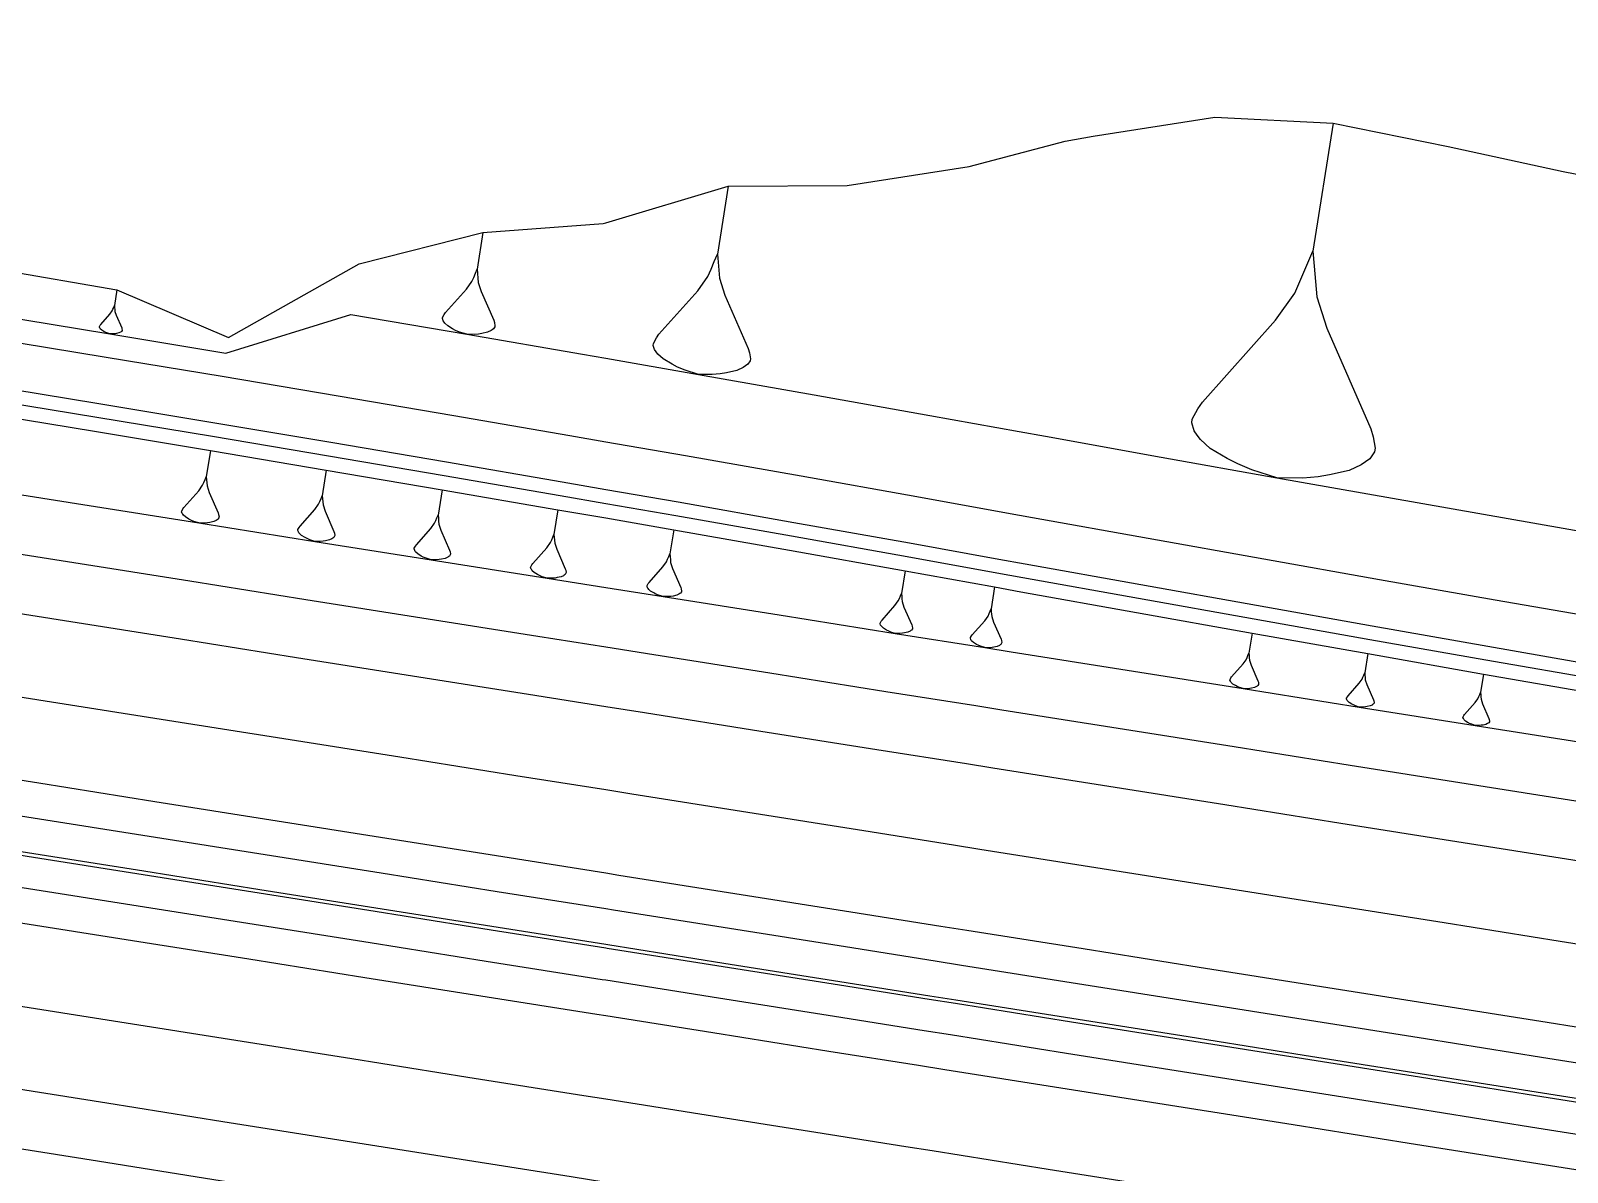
# Model space of a CAD drawing. Extents: x 384551 to 386632, y 802806 to 803252.
# Drawn here: x 384675.5 to 384740.9, y 802904.7 to 802953.3 of the extents above; entities that cross this region are included whole.
import ezdxf

# ---------------------------------------------------------------- set-up
doc = ezdxf.new("R2010")
doc.units = 0
doc.layers.get('0').update_dxf_attribs({"linetype": 'CONTINUOUS'})

msp = doc.modelspace()

# ---------------------------------------------------------------- linework, layer by layer
at = {"color": 7}
for p, q in [((384730.9523, 802949.4027), (384730.0883, 802943.9574)), ((384705.2134, 802946.7174), (384704.7549, 802943.8276)), ((384694.7751, 802944.743), (384694.5273, 802943.1815)), ((384704.485, 802943.1932), (384704.6199, 802943.5104)), ((384704.6199, 802943.5104), (384704.7549, 802943.8276)), ((384704.7549, 802943.8276), (384704.7851, 802943.4842)), ((384704.7851, 802943.4842), (384704.8152, 802943.1408)), ((384729.8339, 802943.3598), (384730.0883, 802943.9574)), ((384730.0883, 802943.9574), (384730.1451, 802943.3104)), ((384694.3085, 802942.6673), (384694.3814, 802942.8387)), ((384694.3814, 802942.8387), (384694.4543, 802943.0101)), ((384694.4543, 802943.0101), (384694.5273, 802943.1815)), ((384694.5273, 802943.1815), (384694.5436, 802942.9959)), ((384694.5436, 802942.9959), (384694.5599, 802942.8104)), ((384694.5599, 802942.8104), (384694.5762, 802942.6248)), ((384703.9149, 802942.268), (384704.35, 802942.8761)), ((384704.35, 802942.8761), (384704.485, 802943.1932)), ((384704.8152, 802943.1408), (384704.8454, 802942.7975)), ((384729.5796, 802942.7621), (384729.8339, 802943.3598)), ((384730.1451, 802943.3104), (384730.2019, 802942.6634)), ((384679.2015, 802942.3113), (384679.094, 802941.6338)), ((384693.1825, 802941.3366), (384694.0734, 802942.3387)), ((384694.0734, 802942.3387), (384694.3085, 802942.6673)), ((384694.5762, 802942.6248), (384694.698, 802942.2396)), ((384694.698, 802942.2396), (384695.2349, 802941.0109)), ((384702.2663, 802940.4134), (384703.9149, 802942.268)), ((384704.8454, 802942.7975), (384705.0708, 802942.0845)), ((384728.5055, 802941.0186), (384729.3253, 802942.1645)), ((384729.3253, 802942.1645), (384729.5796, 802942.7621)), ((384730.2019, 802942.6634), (384730.2588, 802942.0164)), ((384679.0307, 802941.4851), (384679.0624, 802941.5594)), ((384679.0624, 802941.5594), (384679.094, 802941.6338)), ((384679.094, 802941.6338), (384679.1011, 802941.5533)), ((384679.1011, 802941.5533), (384679.1082, 802941.4728)), ((384705.0708, 802942.0845), (384706.0643, 802939.8108)), ((384730.2588, 802942.0164), (384730.6836, 802940.673)), ((384678.5106, 802940.8333), (384678.8971, 802941.2681)), ((384678.8971, 802941.2681), (384678.9991, 802941.4107)), ((384678.9991, 802941.4107), (384679.0307, 802941.4851)), ((384679.1082, 802941.4728), (384679.1152, 802941.3923)), ((384679.1152, 802941.3923), (384679.1681, 802941.2251)), ((384679.1681, 802941.2251), (384679.401, 802940.6921)), ((384693.0508, 802941.083), (384693.0579, 802941.1276)), ((384693.0813, 802940.9867), (384693.0508, 802941.083)), ((384693.0579, 802941.1276), (384693.1237, 802941.2544)), ((384693.1188, 802940.935), (384693.0813, 802940.9867)), ((384693.1563, 802940.8833), (384693.1188, 802940.935)), ((384693.1237, 802941.2544), (384693.1825, 802941.3366)), ((384693.276, 802940.7728), (384693.1563, 802940.8833)), ((384695.2349, 802941.0109), (384695.2653, 802940.9146)), ((384695.2653, 802940.9146), (384695.2887, 802940.7737)), ((384725.399, 802937.5241), (384728.5055, 802941.0186)), ((384678.4535, 802940.7234), (384678.4565, 802940.7427)), ((384678.4667, 802940.6816), (384678.4535, 802940.7234)), ((384678.4565, 802940.7427), (384678.4851, 802940.7977)), ((384678.483, 802940.6591), (384678.4667, 802940.6816)), ((384678.4992, 802940.6367), (384678.483, 802940.6591)), ((384678.4851, 802940.7977), (384678.5106, 802940.8333)), ((384678.5512, 802940.5888), (384678.4992, 802940.6367)), ((384678.6418, 802940.5347), (384678.5512, 802940.5888)), ((384678.6968, 802940.5061), (384678.6418, 802940.5347)), ((384678.7712, 802940.4745), (384678.6968, 802940.5061)), ((384678.9036, 802940.4336), (384678.7712, 802940.4745)), ((384679.0422, 802940.4315), (384678.9036, 802940.4336)), ((384679.1227, 802940.4386), (384679.0422, 802940.4315)), ((384679.1838, 802940.4487), (384679.1227, 802940.4386)), ((384679.2867, 802940.4721), (384679.1838, 802940.4487)), ((384679.3509, 802940.5016), (384679.2867, 802940.4721)), ((384679.3734, 802940.5179), (384679.3509, 802940.5016)), ((384679.3958, 802940.5341), (384679.3734, 802940.5179)), ((384679.4213, 802940.5698), (384679.3958, 802940.5341)), ((384679.401, 802940.6921), (384679.4142, 802940.6503)), ((384679.4142, 802940.6503), (384679.4244, 802940.5891)), ((384679.4244, 802940.5891), (384679.4213, 802940.5698)), ((384693.4849, 802940.6482), (384693.276, 802940.7728)), ((384693.6117, 802940.5824), (384693.4849, 802940.6482)), ((384693.7831, 802940.5094), (384693.6117, 802940.5824)), ((384694.0883, 802940.4152), (384693.7831, 802940.5094)), ((384694.4077, 802940.4103), (384694.0883, 802940.4152)), ((384694.5933, 802940.4266), (384694.4077, 802940.4103)), ((384694.7342, 802940.45), (384694.5933, 802940.4266)), ((384694.9714, 802940.5038), (384694.7342, 802940.45)), ((384695.1195, 802940.5718), (384694.9714, 802940.5038)), ((384695.1711, 802940.6093), (384695.1195, 802940.5718)), ((384695.2228, 802940.6469), (384695.1711, 802940.6093)), ((384695.2816, 802940.729), (384695.2228, 802940.6469)), ((384695.2887, 802940.7737), (384695.2816, 802940.729)), ((384702.0357, 802940.0268), (384702.1576, 802940.2614)), ((384702.1576, 802940.2614), (384702.2663, 802940.4134)), ((384730.6836, 802940.673), (384732.5557, 802936.3885)), ((384702.0226, 802939.9442), (384702.0357, 802940.0268)), ((384702.079, 802939.766), (384702.0226, 802939.9442)), ((384702.1484, 802939.6704), (384702.079, 802939.766)), ((384702.2179, 802939.5747), (384702.1484, 802939.6704)), ((384702.4394, 802939.3702), (384702.2179, 802939.5747)), ((384706.0643, 802939.8108), (384706.1207, 802939.6326)), ((384706.1207, 802939.6326), (384706.164, 802939.3718)), ((384702.826, 802939.1396), (384702.4394, 802939.3702)), ((384703.0606, 802939.0177), (384702.826, 802939.1396)), ((384703.3778, 802938.8828), (384703.0606, 802939.0177)), ((384703.9426, 802938.7085), (384703.3778, 802938.8828)), ((384705.8508, 802938.9982), (384705.5769, 802938.8724)), ((384705.9464, 802939.0677), (384705.8508, 802938.9982)), ((384706.0421, 802939.1372), (384705.9464, 802939.0677)), ((384706.1509, 802939.2892), (384706.0421, 802939.1372)), ((384706.164, 802939.3718), (384706.1509, 802939.2892)), ((384704.5337, 802938.6994), (384703.9426, 802938.7085)), ((384704.877, 802938.7295), (384704.5337, 802938.6994)), ((384705.1378, 802938.7728), (384704.877, 802938.7295)), ((384705.5769, 802938.8724), (384705.1378, 802938.7728)), ((384724.9644, 802936.7956), (384725.1941, 802937.2376)), ((384725.1941, 802937.2376), (384725.399, 802937.5241)), ((384724.9398, 802936.64), (384724.9644, 802936.7956)), ((384725.046, 802936.3042), (384724.9398, 802936.64)), ((384725.1769, 802936.1239), (384725.046, 802936.3042)), ((384732.5557, 802936.3885), (384732.6619, 802936.0527)), ((384725.3077, 802935.9436), (384725.1769, 802936.1239)), ((384725.7251, 802935.5584), (384725.3077, 802935.9436)), ((384732.6619, 802936.0527), (384732.7434, 802935.5613)), ((384683.1779, 802935.4661), (384683.0014, 802934.3539)), ((384726.4536, 802935.1238), (384725.7251, 802935.5584)), ((384726.8957, 802934.8942), (384726.4536, 802935.1238)), ((384732.3335, 802934.9883), (384732.1532, 802934.8574)), ((384732.5138, 802935.1192), (384732.3335, 802934.9883)), ((384732.7187, 802935.4057), (384732.5138, 802935.1192)), ((384732.7434, 802935.5613), (384732.7187, 802935.4057)), ((384682.9495, 802934.2319), (384683.0014, 802934.3539)), ((384683.0014, 802934.3539), (384683.013, 802934.2218)), ((384688.1089, 802934.6369), (384687.935, 802933.5412)), ((384727.4933, 802934.6399), (384726.8957, 802934.8942)), ((384728.5577, 802934.3115), (384727.4933, 802934.6399)), ((384729.6714, 802934.2942), (384728.5577, 802934.3115)), ((384730.3184, 802934.3511), (384729.6714, 802934.2942)), ((384730.8099, 802934.4326), (384730.3184, 802934.3511)), ((384731.6371, 802934.6203), (384730.8099, 802934.4326)), ((384732.1532, 802934.8574), (384731.6371, 802934.6203)), ((384682.0437, 802933.04), (384682.6782, 802933.7537)), ((384682.6782, 802933.7537), (384682.8456, 802933.9878)), ((384682.8456, 802933.9878), (384682.8975, 802934.1098)), ((384682.8975, 802934.1098), (384682.9495, 802934.2319)), ((384683.013, 802934.2218), (384683.0246, 802934.0896)), ((384683.0246, 802934.0896), (384683.0363, 802933.9575)), ((384683.0363, 802933.9575), (384683.123, 802933.6831)), ((384683.123, 802933.6831), (384683.5054, 802932.8081)), ((384693.0383, 802933.798), (384692.8676, 802932.7223)), ((384682.0019, 802932.9815), (384682.0437, 802933.04)), ((384687.6165, 802932.9499), (384687.7815, 802933.1805)), ((384687.7815, 802933.1805), (384687.8327, 802933.3007)), ((384687.8327, 802933.3007), (384687.8839, 802933.421)), ((384687.8839, 802933.421), (384687.935, 802933.5412)), ((384687.935, 802933.5412), (384687.9465, 802933.411)), ((384687.9465, 802933.411), (384687.9579, 802933.2808)), ((384687.9579, 802933.2808), (384687.9693, 802933.1506)), ((384687.9693, 802933.1506), (384688.0548, 802932.8803)), ((384681.9499, 802932.8595), (384681.955, 802932.8912)), ((384681.9716, 802932.7909), (384681.9499, 802932.8595)), ((384681.955, 802932.8912), (384682.0019, 802932.9815)), ((384681.9983, 802932.754), (384681.9716, 802932.7909)), ((384682.0251, 802932.7172), (384681.9983, 802932.754)), ((384682.1103, 802932.6386), (384682.0251, 802932.7172)), ((384682.2591, 802932.5498), (384682.1103, 802932.6386)), ((384682.3494, 802932.5029), (384682.2591, 802932.5498)), ((384682.4714, 802932.4509), (384682.3494, 802932.5029)), ((384682.6888, 802932.3839), (384682.4714, 802932.4509)), ((384682.9163, 802932.3804), (384682.6888, 802932.3839)), ((384683.0484, 802932.392), (384682.9163, 802932.3804)), ((384683.1488, 802932.4086), (384683.0484, 802932.392)), ((384683.3178, 802932.447), (384683.1488, 802932.4086)), ((384683.4232, 802932.4954), (384683.3178, 802932.447)), ((384683.46, 802932.5221), (384683.4232, 802932.4954)), ((384683.4968, 802932.5488), (384683.46, 802932.5221)), ((384683.5387, 802932.6074), (384683.4968, 802932.5488)), ((384683.5054, 802932.8081), (384683.5271, 802932.7395)), ((384683.5271, 802932.7395), (384683.5437, 802932.6391)), ((384683.5437, 802932.6391), (384683.5387, 802932.6074)), ((384686.9915, 802932.2467), (384687.6165, 802932.9499)), ((384688.0548, 802932.8803), (384688.4315, 802932.0182)), ((384692.555, 802932.1417), (384692.7169, 802932.3681)), ((384692.7169, 802932.3681), (384692.7672, 802932.4862)), ((384692.7672, 802932.4862), (384692.8174, 802932.6042)), ((384692.8174, 802932.6042), (384692.8676, 802932.7223)), ((384692.8676, 802932.7223), (384692.8789, 802932.5945)), ((384692.8789, 802932.5945), (384692.8901, 802932.4667)), ((384692.8901, 802932.4667), (384692.9013, 802932.3388)), ((384697.9662, 802932.9495), (384697.7993, 802931.8972)), ((384686.8991, 802932.0688), (384686.904, 802932.1001)), ((384686.9204, 802932.0013), (384686.8991, 802932.0688)), ((384686.904, 802932.1001), (384686.9502, 802932.1891)), ((384686.9468, 802931.965), (384686.9204, 802932.0013)), ((384686.9731, 802931.9287), (384686.9468, 802931.965)), ((384686.9502, 802932.1891), (384686.9915, 802932.2467)), ((384687.0571, 802931.8512), (384686.9731, 802931.9287)), ((384687.2037, 802931.7638), (384687.0571, 802931.8512)), ((384687.2926, 802931.7175), (384687.2037, 802931.7638)), ((384687.4129, 802931.6664), (384687.2926, 802931.7175)), ((384688.3505, 802931.7101), (384688.2467, 802931.6624)), ((384688.3868, 802931.7365), (384688.3505, 802931.7101)), ((384688.4231, 802931.7628), (384688.3868, 802931.7365)), ((384688.4643, 802931.8205), (384688.4231, 802931.7628)), ((384688.4315, 802932.0182), (384688.4529, 802931.9507)), ((384688.4529, 802931.9507), (384688.4693, 802931.8518)), ((384688.4693, 802931.8518), (384688.4643, 802931.8205)), ((384691.9413, 802931.4514), (384692.555, 802932.1417)), ((384692.9013, 802932.3388), (384692.9852, 802932.0735)), ((384692.9852, 802932.0735), (384693.3551, 802931.227)), ((384697.701, 802931.6662), (384697.7501, 802931.7817)), ((384697.7501, 802931.7817), (384697.7993, 802931.8972)), ((384697.7993, 802931.8972), (384697.8103, 802931.7722)), ((384697.8103, 802931.7722), (384697.8212, 802931.6471)), ((384702.8926, 802932.0913), (384702.7299, 802931.0659)), ((384687.6271, 802931.6003), (384687.4129, 802931.6664)), ((384687.8512, 802931.5968), (384687.6271, 802931.6003)), ((384687.9813, 802931.6083), (384687.8512, 802931.5968)), ((384688.0802, 802931.6247), (384687.9813, 802931.6083)), ((384688.2467, 802931.6624), (384688.0802, 802931.6247)), ((384691.8505, 802931.2767), (384691.8554, 802931.3075)), ((384691.8715, 802931.2104), (384691.8505, 802931.2767)), ((384691.8554, 802931.3075), (384691.9008, 802931.3948)), ((384691.8974, 802931.1748), (384691.8715, 802931.2104)), ((384691.9232, 802931.1392), (384691.8974, 802931.1748)), ((384691.9008, 802931.3948), (384691.9413, 802931.4514)), ((384692.0057, 802931.0631), (384691.9232, 802931.1392)), ((384692.1496, 802930.9772), (384692.0057, 802931.0631)), ((384693.3873, 802931.0329), (384693.3468, 802930.9763)), ((384693.3551, 802931.227), (384693.3761, 802931.1607)), ((384693.3761, 802931.1607), (384693.3922, 802931.0636)), ((384693.3922, 802931.0636), (384693.3873, 802931.0329)), ((384696.8931, 802930.654), (384697.4934, 802931.3293)), ((384697.4934, 802931.3293), (384697.6518, 802931.5507)), ((384697.6518, 802931.5507), (384697.701, 802931.6662)), ((384697.8212, 802931.6471), (384697.8322, 802931.5221)), ((384697.8322, 802931.5221), (384697.9143, 802931.2625)), ((384697.9143, 802931.2625), (384698.2761, 802930.4345)), ((384702.682, 802930.9534), (384702.7299, 802931.0659)), ((384702.7299, 802931.0659), (384702.7406, 802930.9441)), ((384692.2369, 802930.9318), (384692.1496, 802930.9772)), ((384692.355, 802930.8816), (384692.2369, 802930.9318)), ((384692.5653, 802930.8167), (384692.355, 802930.8816)), ((384692.7853, 802930.8133), (384692.5653, 802930.8167)), ((384692.9131, 802930.8245), (384692.7853, 802930.8133)), ((384693.0102, 802930.8406), (384692.9131, 802930.8245)), ((384693.1736, 802930.8777), (384693.0102, 802930.8406)), ((384693.2756, 802930.9246), (384693.1736, 802930.8777)), ((384693.3112, 802930.9504), (384693.2756, 802930.9246)), ((384693.3468, 802930.9763), (384693.3112, 802930.9504)), ((384696.8043, 802930.4831), (384696.8091, 802930.5132)), ((384696.8248, 802930.4182), (384696.8043, 802930.4831)), ((384696.8091, 802930.5132), (384696.8535, 802930.5986)), ((384696.8501, 802930.3834), (384696.8248, 802930.4182)), ((384696.8754, 802930.3485), (384696.8501, 802930.3834)), ((384696.8535, 802930.5986), (384696.8931, 802930.654)), ((384698.2761, 802930.4345), (384698.2966, 802930.3696)), ((384701.8469, 802929.8545), (384702.4319, 802930.5125)), ((384702.4319, 802930.5125), (384702.5862, 802930.7283)), ((384702.5862, 802930.7283), (384702.6341, 802930.8408)), ((384702.6341, 802930.8408), (384702.682, 802930.9534)), ((384702.7406, 802930.9441), (384702.7513, 802930.8223)), ((384702.7513, 802930.8223), (384702.762, 802930.7004)), ((384702.762, 802930.7004), (384702.842, 802930.4475)), ((384702.842, 802930.4475), (384703.1945, 802929.6407)), ((384696.9561, 802930.2741), (384696.8754, 802930.3485)), ((384697.0969, 802930.1901), (384696.9561, 802930.2741)), ((384697.1823, 802930.1457), (384697.0969, 802930.1901)), ((384697.2978, 802930.0966), (384697.1823, 802930.1457)), ((384697.5035, 802930.0331), (384697.2978, 802930.0966)), ((384697.7187, 802930.0298), (384697.5035, 802930.0331)), ((384697.8438, 802930.0408), (384697.7187, 802930.0298)), ((384697.9387, 802930.0565), (384697.8438, 802930.0408)), ((384698.0986, 802930.0928), (384697.9387, 802930.0565)), ((384698.1983, 802930.1386), (384698.0986, 802930.0928)), ((384698.2332, 802930.1639), (384698.1983, 802930.1386)), ((384698.268, 802930.1892), (384698.2332, 802930.1639)), ((384698.3076, 802930.2446), (384698.268, 802930.1892)), ((384698.2966, 802930.3696), (384698.3124, 802930.2747)), ((384698.3124, 802930.2747), (384698.3076, 802930.2446)), ((384701.7651, 802929.7173), (384701.8083, 802929.8006)), ((384701.8083, 802929.8006), (384701.8469, 802929.8545)), ((384712.7408, 802930.3458), (384712.5883, 802929.3848)), ((384701.7604, 802929.688), (384701.7651, 802929.7173)), ((384701.7804, 802929.6248), (384701.7604, 802929.688)), ((384701.8051, 802929.5908), (384701.7804, 802929.6248)), ((384701.8297, 802929.5569), (384701.8051, 802929.5908)), ((384701.9083, 802929.4844), (384701.8297, 802929.5569)), ((384702.0455, 802929.4025), (384701.9083, 802929.4844)), ((384702.1287, 802929.3593), (384702.0455, 802929.4025)), ((384702.2413, 802929.3114), (384702.1287, 802929.3593)), ((384702.4417, 802929.2496), (384702.2413, 802929.3114)), ((384702.6514, 802929.2463), (384702.4417, 802929.2496)), ((384702.7733, 802929.257), (384702.6514, 802929.2463)), ((384702.8658, 802929.2724), (384702.7733, 802929.257)), ((384703.0216, 802929.3077), (384702.8658, 802929.2724)), ((384703.1188, 802929.3524), (384703.0216, 802929.3077)), ((384703.1527, 802929.377), (384703.1188, 802929.3524)), ((384703.1867, 802929.4017), (384703.1527, 802929.377)), ((384703.2252, 802929.4556), (384703.1867, 802929.4017)), ((384703.1945, 802929.6407), (384703.2145, 802929.5774)), ((384703.2145, 802929.5774), (384703.2299, 802929.4849)), ((384703.2299, 802929.4849), (384703.2252, 802929.4556)), ((384712.4536, 802929.0684), (384712.4985, 802929.1738)), ((384712.4985, 802929.1738), (384712.5434, 802929.2793)), ((384712.5434, 802929.2793), (384712.5883, 802929.3848)), ((384712.5883, 802929.3848), (384712.5983, 802929.2706)), ((384712.5983, 802929.2706), (384712.6083, 802929.1564)), ((384712.6083, 802929.1564), (384712.6184, 802929.0422)), ((384716.5488, 802929.6602), (384716.4008, 802928.7278)), ((384711.7607, 802928.2494), (384712.3089, 802928.8661)), ((384712.3089, 802928.8661), (384712.4536, 802929.0684)), ((384712.6184, 802929.0422), (384712.6933, 802928.8051)), ((384712.6933, 802928.8051), (384713.0237, 802928.049)), ((384716.1298, 802928.2246), (384716.2702, 802928.4208)), ((384716.2702, 802928.4208), (384716.3138, 802928.5231)), ((384716.3138, 802928.5231), (384716.3573, 802928.6255)), ((384716.3573, 802928.6255), (384716.4008, 802928.7278)), ((384716.4008, 802928.7278), (384716.4106, 802928.617)), ((384716.4106, 802928.617), (384716.4203, 802928.5062)), ((384716.4203, 802928.5062), (384716.43, 802928.3954)), ((384711.6796, 802928.0933), (384711.684, 802928.1208)), ((384711.6984, 802928.0341), (384711.6796, 802928.0933)), ((384711.684, 802928.1208), (384711.7245, 802928.1988)), ((384711.7215, 802928.0023), (384711.6984, 802928.0341)), ((384711.7446, 802927.9704), (384711.7215, 802928.0023)), ((384711.7245, 802928.1988), (384711.7607, 802928.2494)), ((384711.8182, 802927.9025), (384711.7446, 802927.9704)), ((384711.9468, 802927.8258), (384711.8182, 802927.9025)), ((384712.0248, 802927.7852), (384711.9468, 802927.8258)), ((384712.1303, 802927.7403), (384712.0248, 802927.7852)), ((384712.9527, 802927.7787), (384712.8616, 802927.7369)), ((384712.9845, 802927.8018), (384712.9527, 802927.7787)), ((384713.0163, 802927.8249), (384712.9845, 802927.8018)), ((384713.0525, 802927.8755), (384713.0163, 802927.8249)), ((384713.0237, 802928.049), (384713.0425, 802927.9897)), ((384713.0425, 802927.9897), (384713.0569, 802927.903)), ((384713.0569, 802927.903), (384713.0525, 802927.8755)), ((384715.5979, 802927.6262), (384716.1298, 802928.2246)), ((384716.43, 802928.3954), (384716.5028, 802928.1654)), ((384716.5028, 802928.1654), (384716.8233, 802927.4318)), ((384712.3181, 802927.6824), (384712.1303, 802927.7403)), ((384712.5147, 802927.6793), (384712.3181, 802927.6824)), ((384712.6289, 802927.6894), (384712.5147, 802927.6793)), ((384712.7156, 802927.7038), (384712.6289, 802927.6894)), ((384712.8616, 802927.7369), (384712.7156, 802927.7038)), ((384715.5193, 802927.4749), (384715.5235, 802927.5015)), ((384715.5375, 802927.4173), (384715.5193, 802927.4749)), ((384715.5235, 802927.5015), (384715.5628, 802927.5772)), ((384715.5599, 802927.3865), (384715.5375, 802927.4173)), ((384715.5823, 802927.3556), (384715.5599, 802927.3865)), ((384715.5628, 802927.5772), (384715.5979, 802927.6262)), ((384715.6537, 802927.2897), (384715.5823, 802927.3556)), ((384715.7785, 802927.2152), (384715.6537, 802927.2897)), ((384715.8542, 802927.1759), (384715.7785, 802927.2152)), ((384715.9565, 802927.1324), (384715.8542, 802927.1759)), ((384716.1388, 802927.0761), (384715.9565, 802927.1324)), ((384716.6661, 802927.129), (384716.5244, 802927.0969)), ((384716.7544, 802927.1696), (384716.6661, 802927.129)), ((384716.7853, 802927.192), (384716.7544, 802927.1696)), ((384716.8162, 802927.2144), (384716.7853, 802927.192)), ((384716.8513, 802927.2635), (384716.8162, 802927.2144)), ((384716.8233, 802927.4318), (384716.8415, 802927.3743)), ((384716.8415, 802927.3743), (384716.8555, 802927.2901)), ((384716.8555, 802927.2901), (384716.8513, 802927.2635)), ((384727.5077, 802927.6943), (384727.3724, 802926.8418)), ((384716.3295, 802927.0732), (384716.1388, 802927.0761)), ((384716.4403, 802927.0829), (384716.3295, 802927.0732)), ((384716.5244, 802927.0969), (384716.4403, 802927.0829)), ((384727.1246, 802926.3817), (384727.253, 802926.5611)), ((384727.253, 802926.5611), (384727.2928, 802926.6546)), ((384727.2928, 802926.6546), (384727.3326, 802926.7482)), ((384727.3326, 802926.7482), (384727.3724, 802926.8418)), ((384727.3724, 802926.8418), (384727.3813, 802926.7405)), ((384727.3813, 802926.7405), (384727.3902, 802926.6392)), ((384727.3902, 802926.6392), (384727.3991, 802926.5379)), ((384727.3991, 802926.5379), (384727.4656, 802926.3276)), ((384732.4317, 802926.8212), (384732.3016, 802926.001)), ((384726.6062, 802925.7898), (384726.6383, 802925.8346)), ((384726.6383, 802925.8346), (384727.1246, 802926.3817)), ((384727.4656, 802926.3276), (384727.7587, 802925.6568)), ((384732.1866, 802925.7309), (384732.2249, 802925.8209)), ((384732.2249, 802925.8209), (384732.2633, 802925.911)), ((384732.2633, 802925.911), (384732.3016, 802926.001)), ((384732.3016, 802926.001), (384732.3101, 802925.9035)), ((384732.3101, 802925.9035), (384732.3187, 802925.8061)), ((384732.3187, 802925.8061), (384732.3272, 802925.7086)), ((384737.3567, 802925.9543), (384737.2313, 802925.1641)), ((384726.5664, 802925.6962), (384726.5703, 802925.7205)), ((384726.583, 802925.6436), (384726.5664, 802925.6962)), ((384726.5703, 802925.7205), (384726.6062, 802925.7898)), ((384726.6035, 802925.6154), (384726.583, 802925.6436)), ((384726.624, 802925.5872), (384726.6035, 802925.6154)), ((384726.6893, 802925.5269), (384726.624, 802925.5872)), ((384726.8034, 802925.4588), (384726.6893, 802925.5269)), ((384726.8726, 802925.4229), (384726.8034, 802925.4588)), ((384726.9662, 802925.3831), (384726.8726, 802925.4229)), ((384727.1328, 802925.3316), (384726.9662, 802925.3831)), ((384727.3072, 802925.3289), (384727.1328, 802925.3316)), ((384727.4085, 802925.3378), (384727.3072, 802925.3289)), ((384727.4854, 802925.3506), (384727.4085, 802925.3378)), ((384727.6149, 802925.38), (384727.4854, 802925.3506)), ((384727.6957, 802925.4171), (384727.6149, 802925.38)), ((384727.7239, 802925.4376), (384727.6957, 802925.4171)), ((384727.7521, 802925.4581), (384727.7239, 802925.4376)), ((384727.7842, 802925.5029), (384727.7521, 802925.4581)), ((384727.7587, 802925.6568), (384727.7753, 802925.6042)), ((384727.7753, 802925.6042), (384727.7881, 802925.5273)), ((384727.7881, 802925.5273), (384727.7842, 802925.5029)), ((384731.5952, 802925.032), (384732.0632, 802925.5583)), ((384732.0632, 802925.5583), (384732.1866, 802925.7309)), ((384732.3272, 802925.7086), (384732.3912, 802925.5063)), ((384732.3912, 802925.5063), (384732.6732, 802924.8609)), ((384737.1944, 802925.0774), (384737.2313, 802925.1641)), ((384737.2313, 802925.1641), (384737.2396, 802925.0702)), ((384731.5261, 802924.8988), (384731.5298, 802924.9222)), ((384731.5421, 802924.8482), (384731.5261, 802924.8988)), ((384731.5298, 802924.9222), (384731.5644, 802924.9888)), ((384731.5618, 802924.8211), (384731.5421, 802924.8482)), ((384731.5815, 802924.7939), (384731.5618, 802924.8211)), ((384731.5644, 802924.9888), (384731.5952, 802925.032)), ((384731.6444, 802924.7359), (384731.5815, 802924.7939)), ((384731.7541, 802924.6704), (384731.6444, 802924.7359)), ((384731.8207, 802924.6358), (384731.7541, 802924.6704)), ((384731.9107, 802924.5975), (384731.8207, 802924.6358)), ((384732.071, 802924.5481), (384731.9107, 802924.5975)), ((384732.2388, 802924.5455), (384732.071, 802924.5481)), ((384732.3362, 802924.554), (384732.2388, 802924.5455)), ((384732.4102, 802924.5663), (384732.3362, 802924.554)), ((384732.5349, 802924.5946), (384732.4102, 802924.5663)), ((384732.6126, 802924.6303), (384732.5349, 802924.5946)), ((384732.6397, 802924.65), (384732.6126, 802924.6303)), ((384732.6669, 802924.6697), (384732.6397, 802924.65)), ((384732.6978, 802924.7129), (384732.6669, 802924.6697)), ((384732.6732, 802924.8609), (384732.6892, 802924.8103)), ((384732.6892, 802924.8103), (384732.7015, 802924.7363)), ((384732.7015, 802924.7363), (384732.6978, 802924.7129)), ((384736.5509, 802924.2306), (384737.0017, 802924.7377)), ((384737.0017, 802924.7377), (384737.1206, 802924.904)), ((384737.1206, 802924.904), (384737.1575, 802924.9907)), ((384737.1575, 802924.9907), (384737.1944, 802925.0774)), ((384737.2396, 802925.0702), (384737.2478, 802924.9764)), ((384737.2478, 802924.9764), (384737.2561, 802924.8825)), ((384737.2561, 802924.8825), (384737.3177, 802924.6876)), ((384737.3177, 802924.6876), (384737.5894, 802924.0659)), ((384736.4843, 802924.1024), (384736.4878, 802924.1249)), ((384736.4997, 802924.0536), (384736.4843, 802924.1024)), ((384736.4878, 802924.1249), (384736.5212, 802924.1891)), ((384736.5187, 802924.0275), (384736.4997, 802924.0536)), ((384736.5377, 802924.0013), (384736.5187, 802924.0275)), ((384736.5212, 802924.1891), (384736.5509, 802924.2306)), ((384736.5982, 802923.9454), (384736.5377, 802924.0013)), ((384736.7039, 802923.8824), (384736.5982, 802923.9454)), ((384736.7681, 802923.849), (384736.7039, 802923.8824)), ((384736.8548, 802923.8121), (384736.7681, 802923.849)), ((384737.531, 802923.8437), (384737.4561, 802923.8093)), ((384737.5571, 802923.8627), (384737.531, 802923.8437)), ((384737.5833, 802923.8817), (384737.5571, 802923.8627)), ((384737.613, 802923.9233), (384737.5833, 802923.8817)), ((384737.5894, 802924.0659), (384737.6048, 802924.0171)), ((384737.6048, 802924.0171), (384737.6166, 802923.9458)), ((384737.6166, 802923.9458), (384737.613, 802923.9233)), ((384737.0092, 802923.7645), (384736.8548, 802923.8121)), ((384737.1708, 802923.762), (384737.0092, 802923.7645)), ((384737.2647, 802923.7702), (384737.1708, 802923.762)), ((384737.336, 802923.7821), (384737.2647, 802923.7702)), ((384737.4561, 802923.8093), (384737.336, 802923.7821))]:
    msp.add_line(p, q, dxfattribs=at)
at = {"color": 7, "linetype": 'CONTINUOUS'}
for points in [[(384600, 802953.3375), (384604.8406, 802952.2524), (384609.8465, 802951.8952), (384611.5338, 802950.6348), (384614.9094, 802951.8974), (384619.7827, 802950.7048), (384622.4369, 802949.1083), (384624.6847, 802949.6929), (384629.634, 802948.9792), (384634.5805, 802948.2475), (384639.5161, 802947.4476), (384644.5247, 802947.1078), (384649.5393, 802946.8051), (384654.5076, 802946.2114), (384659.4658, 802945.5535), (384664.4165, 802944.8486), (384669.3345, 802943.9376), (384674.2736, 802943.1595), (384679.2015, 802942.3113), (384683.9426, 802940.2852), (384689.5011, 802943.411), (384694.7751, 802944.743), (384699.8988, 802945.1288), (384700, 802945.159)], [(384600, 802952.1983), (384604.7314, 802951.564), (384609.687, 802950.8897), (384614.641, 802950.2058), (384619.5935, 802949.5122), (384624.5444, 802948.8089), (384629.4939, 802948.0959), (384634.4418, 802947.3733), (384639.3881, 802946.6409), (384644.3329, 802945.8989), (384649.2762, 802945.1472), (384654.2179, 802944.3858), (384659.1581, 802943.6147), (384664.0968, 802942.834), (384669.0339, 802942.0436), (384673.9695, 802941.2434), (384678.9036, 802940.4336), (384683.8361, 802939.6142), (384689.1589, 802941.2541), (384694.0883, 802940.4152), (384699.0162, 802939.5667), (384700, 802939.3953)], [(384700, 802945.159), (384705.2134, 802946.7174), (384710.2802, 802946.7439), (384715.4716, 802947.5561), (384719.5594, 802948.6331), (384720.7396, 802948.8504), (384725.9298, 802949.6548), (384730.9523, 802949.4027), (384735.8571, 802948.4082), (384740.7505, 802947.3422), (384745.6621, 802946.3913), (384750.5651, 802945.3857), (384755.4798, 802944.4537), (384760.3975, 802943.541), (384765.3044, 802942.5599), (384770.0751, 802940.7203), (384774.1221, 802934.3206), (384779.6197, 802937.062), (384784.6503, 802936.8605), (384789.1818, 802933.5138), (384794.0128, 802932.055), (384798.9261, 802931.1141), (384800, 802927.5977)], [(384700, 802933.2042), (384698.0603, 802933.5421), (384693.1324, 802934.3906), (384688.2029, 802935.2295), (384683.2719, 802936.0586), (384678.3394, 802936.8781), (384673.4054, 802937.6879), (384668.4698, 802938.488), (384663.5326, 802939.2785), (384658.594, 802940.0592), (384653.6538, 802940.8303), (384648.712, 802941.5917), (384643.7687, 802942.3434), (384638.8239, 802943.0854), (384633.8776, 802943.8178), (384628.9297, 802944.5404), (384623.9803, 802945.2534), (384619.0293, 802945.9567), (384614.0768, 802946.6503), (384609.1228, 802947.3342), (384604.1672, 802948.0084), (384600, 802948.5671)], [(384600, 802947.9619), (384604.0732, 802947.4159), (384609.0288, 802946.7416), (384613.9828, 802946.0577), (384618.9353, 802945.3641), (384623.8862, 802944.6608), (384628.8357, 802943.9478), (384633.7835, 802943.2252), (384638.7299, 802942.4928), (384643.6747, 802941.7508), (384648.618, 802940.9991), (384653.5597, 802940.2377), (384658.4999, 802939.4666), (384663.4386, 802938.6859), (384668.3757, 802937.8955), (384673.3113, 802937.0953), (384678.2454, 802936.2855), (384683.1779, 802935.4661), (384688.1089, 802934.6369), (384693.0383, 802933.798), (384697.9662, 802932.9495), (384700, 802932.5952)], [(384600, 802940.4421), (384602.8938, 802939.983), (384607.832, 802939.1994), (384612.7702, 802938.4158), (384617.7084, 802937.6322), (384622.6466, 802936.8486), (384627.5848, 802936.0651), (384632.5231, 802935.2815), (384637.4613, 802934.4979), (384642.3995, 802933.7143), (384647.3377, 802932.9307), (384652.2759, 802932.1472), (384657.2142, 802931.3636), (384662.1524, 802930.58), (384667.0906, 802929.7964), (384672.0288, 802929.0128), (384676.967, 802928.2292), (384681.9053, 802927.4457), (384686.8435, 802926.6621), (384691.7817, 802925.8785), (384696.7199, 802925.0949), (384700, 802924.5744)], [(384700, 802939.3953), (384703.9426, 802938.7085), (384708.8675, 802937.8406), (384713.7908, 802936.963), (384717.5988, 802936.2774), (384718.7126, 802936.0762), (384723.6347, 802935.1907), (384728.5577, 802934.3115), (384733.4817, 802933.4384), (384738.4067, 802932.5715), (384743.3327, 802931.7107), (384748.2596, 802930.8562), (384753.1876, 802930.0078), (384758.1165, 802929.1655), (384763.0464, 802928.3295), (384767.9772, 802927.4996), (384772.9091, 802926.6759), (384777.8419, 802925.8584), (384782.7757, 802925.047), (384787.7105, 802924.2418), (384792.6463, 802923.4428), (384797.583, 802922.65), (384800, 802922.2649)], [(384600, 802936.8984), (384602.3453, 802936.5262), (384607.2835, 802935.7426), (384612.2217, 802934.9591), (384617.1599, 802934.1755), (384622.0981, 802933.3919), (384627.0363, 802932.6083), (384631.9746, 802931.8247), (384636.9128, 802931.0411), (384641.851, 802930.2576), (384646.7892, 802929.474), (384651.7274, 802928.6904), (384656.6657, 802927.9068), (384661.6039, 802927.1232), (384666.5421, 802926.3397), (384671.4803, 802925.5561), (384676.4185, 802924.7725), (384681.3567, 802923.9889), (384686.295, 802923.2053), (384691.2332, 802922.4217), (384696.1714, 802921.6382), (384700, 802921.0307)], [(384600, 802933.3546), (384601.7967, 802933.0695), (384606.735, 802932.2859), (384611.6732, 802931.5023), (384616.6114, 802930.7187), (384621.5496, 802929.9351), (384626.4878, 802929.1516), (384631.4261, 802928.368), (384636.3643, 802927.5844), (384641.3025, 802926.8008), (384646.2407, 802926.0172), (384651.1789, 802925.2336), (384656.1171, 802924.4501), (384661.0554, 802923.6665), (384665.9936, 802922.8829), (384670.9318, 802922.0993), (384675.87, 802921.3157), (384680.8082, 802920.5322), (384685.7465, 802919.7486), (384690.6847, 802918.965), (384695.6229, 802918.1814), (384700, 802917.4869)], [(384800, 802916.088), (384796.6271, 802916.6254), (384791.6903, 802917.4182), (384786.7546, 802918.2172), (384781.8198, 802919.0224), (384776.886, 802919.8338), (384771.9531, 802920.6513), (384767.0213, 802921.475), (384762.0904, 802922.3049), (384757.1605, 802923.1409), (384752.2316, 802923.9831), (384747.3037, 802924.8315), (384742.3767, 802925.6861), (384737.4507, 802926.5468), (384732.5257, 802927.4138), (384727.6017, 802928.2868), (384722.6787, 802929.1661), (384717.7566, 802930.0515), (384716.6428, 802930.2528), (384712.8348, 802930.9384), (384707.9115, 802931.816), (384702.9867, 802932.6839), (384700, 802933.2042)], [(384700, 802932.5952), (384702.8926, 802932.0913), (384707.8175, 802931.2234), (384712.7408, 802930.3458), (384716.5488, 802929.6602), (384717.6626, 802929.4589), (384722.5847, 802928.5735), (384727.5077, 802927.6943), (384732.4317, 802926.8212), (384737.3567, 802925.9543), (384742.2827, 802925.0935), (384747.2096, 802924.239), (384752.1376, 802923.3906), (384757.0665, 802922.5483), (384761.9964, 802921.7123), (384766.9272, 802920.8824), (384771.8591, 802920.0587), (384776.7919, 802919.2412), (384781.7257, 802918.4298), (384786.6605, 802917.6246), (384791.5963, 802916.8256), (384796.533, 802916.0328), (384800, 802915.4804)], [(384600, 802927.2795), (384600.8564, 802927.1436), (384605.7947, 802926.36), (384610.7329, 802925.5764), (384615.6711, 802924.7929), (384620.6093, 802924.0093), (384625.5475, 802923.2257), (384630.4858, 802922.4421), (384635.424, 802921.6585), (384640.3622, 802920.8749), (384645.3004, 802920.0914), (384650.2386, 802919.3078), (384655.1768, 802918.5242), (384660.1151, 802917.7406), (384665.0533, 802916.957), (384669.9915, 802916.1735), (384674.9297, 802915.3899), (384679.8679, 802914.6063), (384684.8062, 802913.8227), (384689.7444, 802913.0391), (384694.6826, 802912.2555), (384699.6208, 802911.472), (384700, 802911.4118)], [(384700, 802924.5744), (384701.6581, 802924.3113), (384706.5963, 802923.5278), (384711.5346, 802922.7442), (384715.3552, 802922.1379), (384716.4728, 802921.9606), (384721.411, 802921.177), (384726.3492, 802920.3934), (384731.2874, 802919.6098), (384736.2257, 802918.8263), (384741.1639, 802918.0427), (384746.1021, 802917.2591), (384751.0403, 802916.4755), (384755.9785, 802915.6919), (384760.9167, 802914.9084), (384765.855, 802914.1248), (384770.7932, 802913.3412), (384775.7314, 802912.5576), (384780.6696, 802911.774), (384785.6078, 802910.9904), (384790.5461, 802910.2069), (384795.4843, 802909.4233), (384800, 802908.7067)], [(384600, 802923.7357), (384600.3079, 802923.6868), (384605.2462, 802922.9033), (384610.1844, 802922.1197), (384615.1226, 802921.3361), (384620.0608, 802920.5525), (384624.999, 802919.7689), (384629.9372, 802918.9854), (384634.8755, 802918.2018), (384639.8137, 802917.4182), (384644.7519, 802916.6346), (384649.6901, 802915.851), (384654.6283, 802915.0674), (384659.5666, 802914.2839), (384664.5048, 802913.5003), (384669.443, 802912.7167), (384674.3812, 802911.9331), (384679.3194, 802911.1495), (384684.2576, 802910.366), (384689.1959, 802909.5824), (384694.1341, 802908.7988), (384699.0723, 802908.0152), (384700, 802907.868)], [(384700, 802921.0307), (384701.1096, 802920.8546), (384706.0478, 802920.071), (384710.9861, 802919.2874), (384714.8067, 802918.6812), (384715.9243, 802918.5038), (384720.8625, 802917.7203), (384725.8007, 802916.9367), (384730.7389, 802916.1531), (384735.6771, 802915.3695), (384740.6154, 802914.5859), (384745.5536, 802913.8023), (384750.4918, 802913.0188), (384755.43, 802912.2352), (384760.3682, 802911.4516), (384765.3065, 802910.668), (384770.2447, 802909.8844), (384775.1829, 802909.1009), (384780.1211, 802908.3173), (384785.0593, 802907.5337), (384789.9975, 802906.7501), (384794.9358, 802905.9665), (384799.874, 802905.1829), (384800, 802905.1629)], [(384600, 802920.1919), (384604.6976, 802919.4465), (384609.6359, 802918.6629), (384614.5741, 802917.8793), (384619.5123, 802917.0958), (384624.4505, 802916.3122), (384629.3887, 802915.5286), (384634.327, 802914.745), (384639.2652, 802913.9614), (384644.2034, 802913.1779), (384649.1416, 802912.3943), (384654.0798, 802911.6107), (384659.018, 802910.8271), (384663.9563, 802910.0435), (384668.8945, 802909.26), (384673.8327, 802908.4764), (384678.7709, 802907.6928), (384683.7091, 802906.9092), (384688.6474, 802906.1256), (384693.5856, 802905.342), (384698.5238, 802904.5585), (384700, 802904.3242)], [(384700, 802917.4869), (384700.5611, 802917.3978), (384705.4993, 802916.6142), (384710.4375, 802915.8307), (384714.2582, 802915.2244), (384715.3758, 802915.0471), (384720.314, 802914.2635), (384725.2522, 802913.4799), (384730.1904, 802912.6963), (384735.1286, 802911.9128), (384740.0669, 802911.1292), (384745.0051, 802910.3456), (384749.9433, 802909.562), (384754.8815, 802908.7784), (384759.8197, 802907.9948), (384764.7579, 802907.2113), (384769.6962, 802906.4277), (384774.6344, 802905.6441), (384779.5726, 802904.8605), (384784.5108, 802904.0769), (384789.449, 802903.2934), (384794.3873, 802902.5098), (384799.3255, 802901.7262), (384800, 802901.6192)], [(384700, 802911.4118), (384704.559, 802910.6884), (384709.4972, 802909.9048), (384713.3179, 802909.2986), (384714.4355, 802909.1212), (384719.3737, 802908.3376), (384724.3119, 802907.5541), (384729.2501, 802906.7705), (384734.1883, 802905.9869), (384739.1266, 802905.2033), (384744.0648, 802904.4197), (384749.003, 802903.6361), (384753.9412, 802902.8526), (384758.8794, 802902.069), (384763.8176, 802901.2854), (384768.7559, 802900.5018), (384771.9184, 802900)], [(384700, 802907.868), (384704.0105, 802907.2316), (384708.9487, 802906.448), (384712.7694, 802905.8418), (384713.887, 802905.6645), (384718.8252, 802904.8809), (384723.7634, 802904.0973), (384728.7016, 802903.3137), (384733.6398, 802902.5301), (384738.578, 802901.7466), (384743.5163, 802900.963), (384748.4545, 802900.1794), (384749.5851, 802900)]]:
    msp.add_lwpolyline(points, dxfattribs=at)
at = {"color": 1, "linetype": 'CONTINUOUS'}
for points in [[(384600, 802951.1896), (384604.5747, 802950.5763), (384609.5302, 802949.9021), (384614.4843, 802949.2182), (384619.4368, 802948.5245), (384624.3877, 802947.8213), (384629.3372, 802947.1083), (384634.285, 802946.3856), (384639.2314, 802945.6533), (384644.1762, 802944.9113), (384649.1195, 802944.1596), (384654.0612, 802943.3982), (384659.0014, 802942.6271), (384663.9401, 802941.8464), (384668.8772, 802941.0559), (384673.8128, 802940.2558), (384678.7469, 802939.446), (384683.6794, 802938.6265), (384688.6104, 802937.7973), (384693.5398, 802936.9585), (384698.4677, 802936.11), (384700, 802935.843)], [(384600, 802949.1723), (384604.2612, 802948.601), (384609.2168, 802947.9268), (384614.1708, 802947.2429), (384619.1233, 802946.5493), (384624.0743, 802945.846), (384629.0237, 802945.133), (384633.9716, 802944.4103), (384638.918, 802943.678), (384643.8628, 802942.936), (384648.806, 802942.1843), (384653.7478, 802941.4229), (384658.688, 802940.6518), (384663.6267, 802939.8711), (384668.5638, 802939.0806), (384673.4994, 802938.2805), (384678.4334, 802937.4707), (384683.366, 802936.6512), (384688.2969, 802935.8221), (384693.2264, 802934.9832), (384698.1543, 802934.1347), (384700, 802933.8131)], [(384600, 802945.5047), (384603.6773, 802944.9212), (384608.6156, 802944.1376), (384613.5538, 802943.354), (384618.492, 802942.5704), (384623.4302, 802941.7869), (384628.3684, 802941.0033), (384633.3066, 802940.2197), (384638.2449, 802939.4361), (384643.1831, 802938.6525), (384648.1213, 802937.869), (384653.0595, 802937.0854), (384657.9977, 802936.3018), (384662.936, 802935.5182), (384667.8742, 802934.7346), (384672.8124, 802933.951), (384677.7506, 802933.1675), (384682.6888, 802932.3839), (384687.6271, 802931.6003), (384692.5653, 802930.8167), (384697.5035, 802930.0331), (384700, 802929.637)], [(384700, 802935.843), (384703.3941, 802935.2517), (384708.319, 802934.3838), (384713.2423, 802933.5063), (384717.0503, 802932.8206), (384718.1641, 802932.6194), (384723.0861, 802931.734), (384728.0092, 802930.8547), (384732.9332, 802929.9816), (384737.8582, 802929.1147), (384742.7842, 802928.254), (384747.7111, 802927.3994), (384752.6391, 802926.551), (384757.568, 802925.7088), (384762.4979, 802924.8727), (384767.4287, 802924.0429), (384772.3606, 802923.2192), (384777.2934, 802922.4016), (384782.2272, 802921.5903), (384787.162, 802920.7851), (384792.0978, 802919.9861), (384797.0345, 802919.1932), (384800, 802918.7208)], [(384700, 802933.8131), (384703.0807, 802933.2765), (384708.0055, 802932.4086), (384712.9288, 802931.531), (384716.7369, 802930.8454), (384717.8507, 802930.6441), (384722.7727, 802929.7587), (384727.6957, 802928.8794), (384732.6198, 802928.0063), (384737.5448, 802927.1394), (384742.4707, 802926.2787), (384747.3977, 802925.4241), (384752.3256, 802924.5757), (384757.2545, 802923.7335), (384762.1844, 802922.8975), (384767.1153, 802922.0676), (384772.0472, 802921.2439), (384776.98, 802920.4263), (384781.9138, 802919.615), (384786.8486, 802918.8098), (384791.7844, 802918.0108), (384796.7211, 802917.218), (384800, 802916.6956)], [(384600, 802930.317), (384601.3266, 802930.1065), (384606.2648, 802929.3229), (384611.203, 802928.5394), (384616.1412, 802927.7558), (384621.0795, 802926.9722), (384626.0177, 802926.1886), (384630.9559, 802925.405), (384635.8941, 802924.6215), (384640.8323, 802923.8379), (384645.7706, 802923.0543), (384650.7088, 802922.2707), (384655.647, 802921.4871), (384660.5852, 802920.7036), (384665.5234, 802919.92), (384670.4616, 802919.1364), (384675.3999, 802918.3528), (384680.3381, 802917.5692), (384685.2763, 802916.7856), (384690.2145, 802916.0021), (384695.1527, 802915.2185), (384700, 802914.4493)], [(384600, 802930.1652), (384601.3031, 802929.9584), (384606.2413, 802929.1748), (384611.1795, 802928.3912), (384616.1177, 802927.6076), (384621.056, 802926.8241), (384625.9942, 802926.0405), (384630.9324, 802925.2569), (384635.8706, 802924.4733), (384640.8088, 802923.6897), (384645.7471, 802922.9061), (384650.6853, 802922.1226), (384655.6235, 802921.339), (384660.5617, 802920.5554), (384665.4999, 802919.7718), (384670.4381, 802918.9882), (384675.3764, 802918.2047), (384680.3146, 802917.4211), (384685.2528, 802916.6375), (384690.191, 802915.8539), (384695.1292, 802915.0703), (384700, 802914.2975)], [(384700, 802929.637), (384702.4417, 802929.2496), (384707.3799, 802928.466), (384712.3181, 802927.6824), (384716.1388, 802927.0761), (384717.2564, 802926.8988), (384722.1946, 802926.1152), (384727.1328, 802925.3316), (384732.071, 802924.5481), (384737.0092, 802923.7645), (384741.9475, 802922.9809), (384746.8857, 802922.1973), (384751.8239, 802921.4137), (384756.7621, 802920.6302), (384761.7003, 802919.8466), (384766.6385, 802919.063), (384771.5768, 802918.2794), (384776.515, 802917.4958), (384781.4532, 802916.7122), (384786.3914, 802915.9287), (384791.3296, 802915.1451), (384796.2679, 802914.3615), (384800, 802913.7693)], [(384700, 802914.4493), (384700.091, 802914.4349), (384705.0292, 802913.6513), (384709.9674, 802912.8677), (384713.788, 802912.2615), (384714.9056, 802912.0842), (384719.8438, 802911.3006), (384724.7821, 802910.517), (384729.7203, 802909.7334), (384734.6585, 802908.9498), (384739.5967, 802908.1662), (384744.5349, 802907.3827), (384749.4731, 802906.5991), (384754.4114, 802905.8155), (384759.3496, 802905.0319), (384764.2878, 802904.2483), (384769.226, 802903.4648), (384774.1642, 802902.6812), (384779.1025, 802901.8976), (384784.0407, 802901.114), (384788.9789, 802900.3304), (384791.0613, 802900)], [(384700, 802914.2975), (384700.0675, 802914.2867), (384705.0057, 802913.5032), (384709.9439, 802912.7196), (384713.7645, 802912.1133), (384714.8821, 802911.936), (384719.8203, 802911.1524), (384724.7585, 802910.3688), (384729.6968, 802909.5853), (384734.635, 802908.8017), (384739.5732, 802908.0181), (384744.5114, 802907.2345), (384749.4496, 802906.4509), (384754.3879, 802905.6674), (384759.3261, 802904.8838), (384764.2643, 802904.1002), (384769.2025, 802903.3166), (384774.1407, 802902.533), (384779.0789, 802901.7494), (384784.0172, 802900.9659), (384788.9554, 802900.1823), (384790.1041, 802900)]]:
    msp.add_lwpolyline(points, dxfattribs=at)
at = {"color": 2, "linetype": 'CONTINUOUS'}
for points in [[(384600, 802942.9734), (384603.2855, 802942.4521), (384608.2238, 802941.6685), (384613.162, 802940.8849), (384618.1002, 802940.1013), (384623.0384, 802939.3178), (384627.9766, 802938.5342), (384632.9149, 802937.7506), (384637.8531, 802936.967), (384642.7913, 802936.1834), (384647.7295, 802935.3998), (384652.6677, 802934.6163), (384657.6059, 802933.8327), (384662.5442, 802933.0491), (384667.4824, 802932.2655), (384672.4206, 802931.4819), (384677.3588, 802930.6984), (384682.297, 802929.9148), (384687.2353, 802929.1312), (384692.1735, 802928.3476), (384697.1117, 802927.564), (384700, 802927.1057)], [(384600, 802931.8358), (384601.5617, 802931.588), (384606.4999, 802930.8044), (384611.4381, 802930.0208), (384616.3763, 802929.2373), (384621.3145, 802928.4537), (384626.2528, 802927.6701), (384631.191, 802926.8865), (384636.1292, 802926.1029), (384641.0674, 802925.3193), (384646.0056, 802924.5358), (384650.9439, 802923.7522), (384655.8821, 802922.9686), (384660.8203, 802922.185), (384665.7585, 802921.4014), (384670.6967, 802920.6179), (384675.6349, 802919.8343), (384680.5732, 802919.0507), (384685.5114, 802918.2671), (384690.4496, 802917.4835), (384695.3878, 802916.6999), (384700, 802915.9681)], [(384600, 802928.7983), (384601.0915, 802928.6251), (384606.0297, 802927.8415), (384610.968, 802927.0579), (384615.9062, 802926.2743), (384620.8444, 802925.4907), (384625.7826, 802924.7072), (384630.7208, 802923.9236), (384635.659, 802923.14), (384640.5973, 802922.3564), (384645.5355, 802921.5728), (384650.4737, 802920.7892), (384655.4119, 802920.0057), (384660.3501, 802919.2221), (384665.2884, 802918.4385), (384670.2266, 802917.6549), (384675.1648, 802916.8713), (384680.103, 802916.0878), (384685.0412, 802915.3042), (384689.9794, 802914.5206), (384694.9177, 802913.737), (384699.8559, 802912.9534), (384700, 802912.9306)], [(384700, 802927.1057), (384702.0499, 802926.7804), (384706.9881, 802925.9969), (384711.9264, 802925.2133), (384715.747, 802924.607), (384716.8646, 802924.4297), (384721.8028, 802923.6461), (384726.741, 802922.8625), (384731.6792, 802922.079), (384736.6174, 802921.2954), (384741.5557, 802920.5118), (384746.4939, 802919.7282), (384751.4321, 802918.9446), (384756.3703, 802918.161), (384761.3085, 802917.3775), (384766.2468, 802916.5939), (384771.185, 802915.8103), (384776.1232, 802915.0267), (384781.0614, 802914.2431), (384785.9996, 802913.4596), (384790.9378, 802912.676), (384795.8761, 802911.8924), (384800, 802911.238)], [(384600, 802917.6606), (384604.3059, 802916.9774), (384609.2441, 802916.1938), (384614.1823, 802915.4102), (384619.1205, 802914.6267), (384624.0587, 802913.8431), (384628.9969, 802913.0595), (384633.9352, 802912.2759), (384638.8734, 802911.4923), (384643.8116, 802910.7088), (384648.7498, 802909.9252), (384653.688, 802909.1416), (384658.6263, 802908.358), (384663.5645, 802907.5744), (384668.5027, 802906.7908), (384673.4409, 802906.0073), (384678.3791, 802905.2237), (384683.3174, 802904.4401), (384688.2556, 802903.6565), (384693.1938, 802902.8729), (384698.132, 802902.0894), (384700, 802901.7929)], [(384700, 802915.9681), (384700.326, 802915.9164), (384705.2643, 802915.1328), (384710.2025, 802914.3492), (384714.0231, 802913.743), (384715.1407, 802913.5656), (384720.0789, 802912.782), (384725.0171, 802911.9985), (384729.9553, 802911.2149), (384734.8936, 802910.4313), (384739.8318, 802909.6477), (384744.77, 802908.8641), (384749.7082, 802908.0805), (384754.6464, 802907.297), (384759.5847, 802906.5134), (384764.5229, 802905.7298), (384769.4611, 802904.9462), (384774.3993, 802904.1626), (384779.3375, 802903.3791), (384784.2757, 802902.5955), (384789.214, 802901.8119), (384794.1522, 802901.0283), (384799.0904, 802900.2447), (384800, 802900.1004)], [(384700, 802912.9306), (384704.7941, 802912.1698), (384709.7323, 802911.3863), (384713.5529, 802910.78), (384714.6705, 802910.6027), (384719.6088, 802909.8191), (384724.547, 802909.0355), (384729.4852, 802908.2519), (384734.4234, 802907.4684), (384739.3616, 802906.6848), (384744.2998, 802905.9012), (384749.2381, 802905.1176), (384754.1763, 802904.334), (384759.1145, 802903.5504), (384764.0527, 802902.7669), (384768.9909, 802901.9833), (384773.9292, 802901.1997), (384778.8674, 802900.4161), (384781.4898, 802900)]]:
    msp.add_lwpolyline(points, dxfattribs=at)
at = {"color": 3, "linetype": 'CONTINUOUS'}
for points in [[(384600, 802927.2795), (384600.8564, 802927.1436), (384605.7947, 802926.36), (384610.7329, 802925.5764), (384615.6711, 802924.7929), (384620.6093, 802924.0093), (384625.5475, 802923.2257), (384630.4858, 802922.4421), (384635.424, 802921.6585), (384640.3622, 802920.8749), (384645.3004, 802920.0914), (384650.2386, 802919.3078), (384655.1768, 802918.5242), (384660.1151, 802917.7406), (384665.0533, 802916.957), (384669.9915, 802916.1735), (384674.9297, 802915.3899), (384679.8679, 802914.6063), (384684.8062, 802913.8227), (384689.7444, 802913.0391), (384694.6826, 802912.2555), (384699.6208, 802911.472), (384700, 802911.4118)], [(384700, 802911.4118), (384704.559, 802910.6884), (384709.4972, 802909.9048), (384713.3179, 802909.2986), (384714.4355, 802909.1212), (384719.3737, 802908.3376), (384724.3119, 802907.5541), (384729.2501, 802906.7705), (384734.1883, 802905.9869), (384739.1266, 802905.2033), (384744.0648, 802904.4197), (384749.003, 802903.6361), (384753.9412, 802902.8526), (384758.8794, 802902.069), (384763.8176, 802901.2854), (384768.7559, 802900.5018), (384771.9184, 802900)]]:
    msp.add_lwpolyline(points, dxfattribs=at)

doc.saveas('drawing.dxf')
